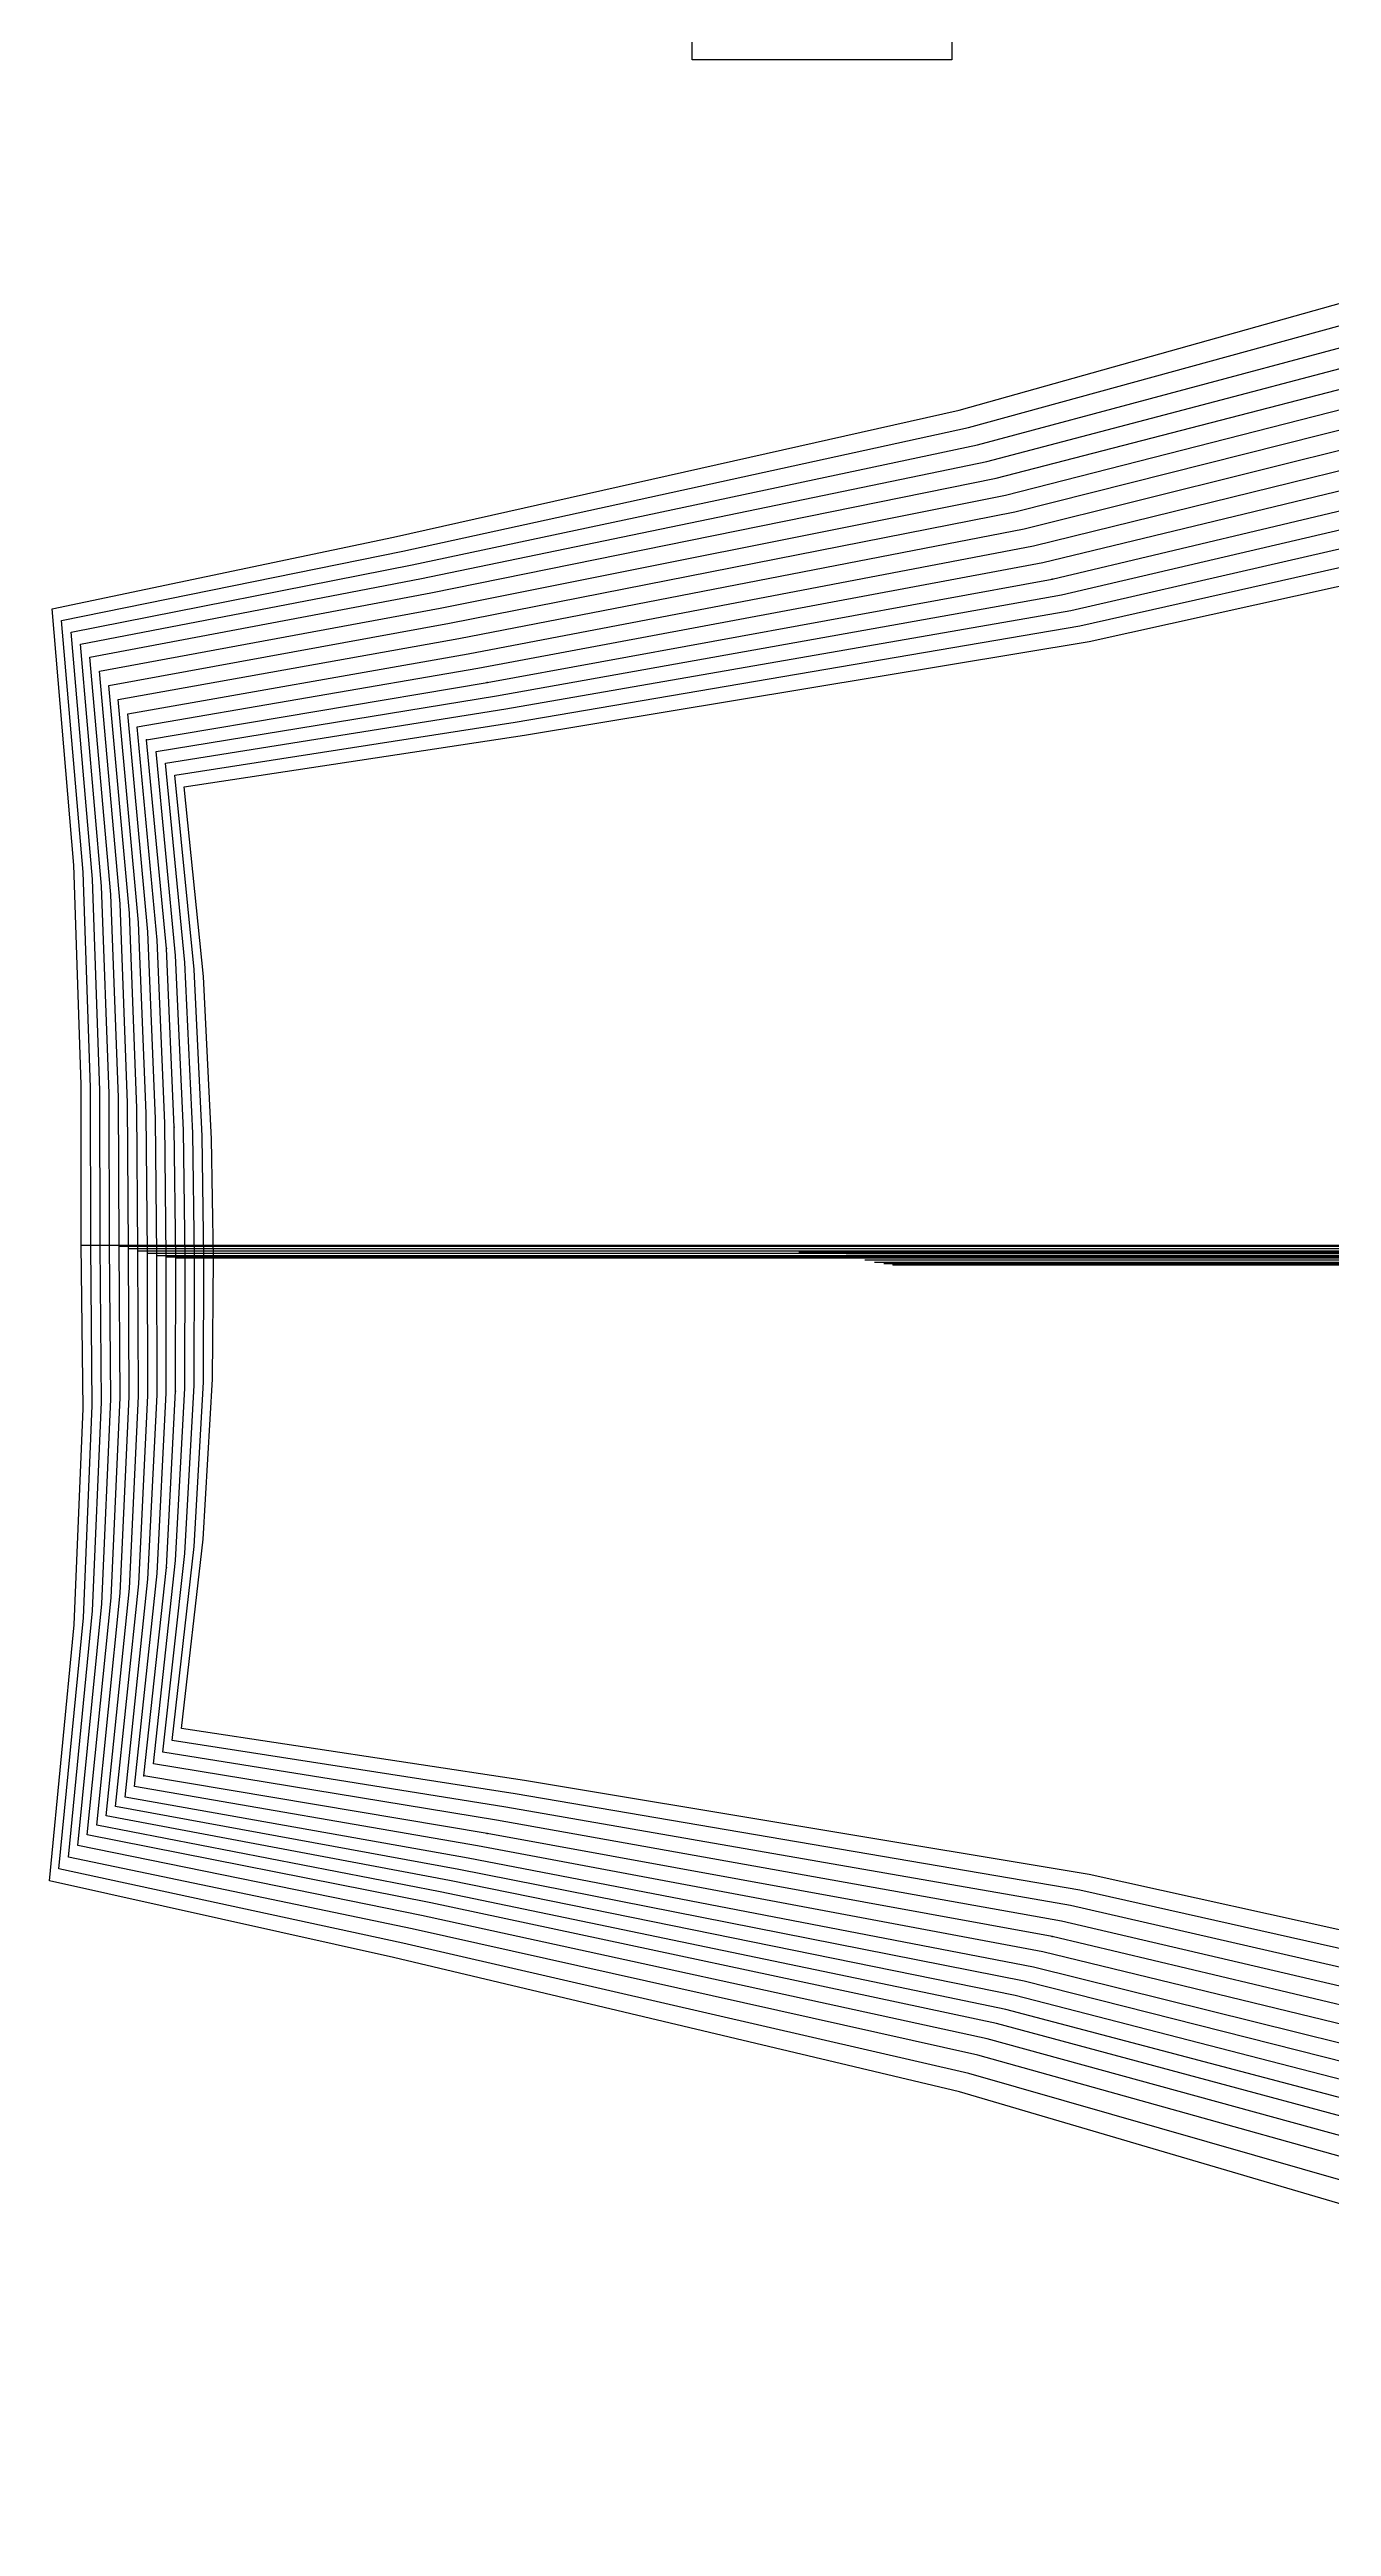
# Model space of a CAD drawing. Extents: x -839 to 1721, y -537 to 682.
# Drawn here: x 764 to 1036, y -536 to -11 of the extents above; entities that cross this region are included whole.
import ezdxf

# ---------------------------------------------------------------- set-up
doc = ezdxf.new("R2010")
doc.units = 0

# ---------------------------------------------------------------- blocks, each defined once
blk = doc.blocks.new('GMG1016S19-CO L 1_70')
at = {"layer": '1'}
for points in [[(900.6205, -13.6678), (900.6459, -0.4166), (900.9279, 12.8347), (901.3699, 23.0277), (902.0709, 33.2105), (902.8939, 40.3378), (903.8286, 47.4498), (904.8674, 54.5313), (906.0206, 61.59), (909.7696, 83.8785), (914.0546, 103.4492), (925.8402, 151.7955), (936.9248, 195.7756), (947.7604, 244.089), (953.4856, 271.1247)], [(953.4856, 271.1247), (1010.4298, 250.4517)], [(1010.4298, 250.4517), (1011.5271, 247.2767), (1014.6259, 234.658), (1016.7748, 214.2846), (1016.5995, 200.5661), (1014.504, 183.3652), (1008.1616, 155.8392)], [(1008.1616, 155.8392), (1005.4641, 155.4607), (997.1024, 152.616), (986.1093, 145.5471), (979.6933, 138.6079), (974.1104, 130.5281), (972.533, 127.7392), (971.8447, 126.52), (969.391, 122.1461), (966.7241, 116.5784), (966.7241, 116.5784), (961.0192, 97.4802), (955.896, 66.3677), (954.5676, 27.6276), (955.6649, 2.9312), (955.6649, -13.6678)], [(955.6649, -13.6678), (900.6205, -13.6678)]]:
    blk.add_lwpolyline(points, dxfattribs=at)
at = {"layer": '5'}
blk.add_line((924.2781, 106.7181), (977.4403, 106.7181), dxfattribs=at)
at = {"layer": '6'}
blk.add_line((955.6649, -13.6678), (900.6205, -13.6678), dxfattribs=at)
at = {"layer": '7'}
blk.add_line((924.2781, 106.7181), (977.4403, 106.7181), dxfattribs=at)
at = {"layer": '1'}
for s, p in [('SIZE: 70', (958.6976, 132.2833)), ('Piece Name: GMG1016S19-CO L 1', (958.6976, 128.7273))]:
    blk.add_text(s, height=0.25, dxfattribs=at).set_placement(p)
blk = doc.blocks.new('GMG1016S19-ST_42')
at = {"layer": '1'}
for points in [[(792.9855, -167.6578), (865.0834, -156.7231), (984.7606, -136.8324), (1106.6704, -109.9084), (1276.6091, -71.5315), (1296.1214, -67.0078)], [(792.4191, -367.1037), (797.0013, -327.0225), (798.9774, -293.0703), (799.1552, -267.4239), (798.7234, -242.2526), (797.0317, -207.8279), (792.9855, -167.6578)], [(1296.0173, -466.8368), (1276.8022, -462.7576), (1106.1116, -424.8125), (984.7479, -398.0206), (865.0707, -378.1273), (792.4191, -367.1037)]]:
    blk.add_lwpolyline(points, dxfattribs=at)
at = {"layer": '5'}
blk.add_line((951.2174, -268.8489), (1275.7811, -268.8489), dxfattribs=at)
at = {"layer": '7'}
blk.add_line((951.2174, -268.8489), (1275.7811, -268.8489), dxfattribs=at)
at = {"layer": '8'}
blk.add_lwpolyline([(799.1552, -267.429), (941.1666, -267.429), (1264.219, -267.429), (1429.1412, -267.4239)], dxfattribs=at)
blk = doc.blocks.new('GMG1016S19-ST_44')
at = {"layer": '1'}
for points in [[(790.9865, -165.1585), (863.0997, -153.9291), (982.7921, -133.5482), (1104.6918, -106.1136), (1274.6102, -67.0306), (1294.1224, -62.5095)], [(790.4201, -369.6031), (795.0454, -328.5135), (797.019, -293.7104), (797.1562, -267.4239), (796.7523, -241.6226), (795.0708, -206.3395), (790.9865, -165.1585)], [(1294.0183, -471.3377), (1274.8032, -467.2584), (1104.133, -428.6047), (982.7794, -401.3099), (863.0844, -380.9239), (790.4201, -369.6031)]]:
    blk.add_lwpolyline(points, dxfattribs=at)
at = {"layer": '5'}
blk.add_line((949.2184, -268.8489), (1273.7821, -268.8489), dxfattribs=at)
at = {"layer": '7'}
blk.add_line((949.2184, -268.8489), (1273.7821, -268.8489), dxfattribs=at)
at = {"layer": '8'}
blk.add_lwpolyline([(797.1562, -267.429), (940.0693, -267.429), (1265.1715, -267.429), (1431.1427, -267.4239)], dxfattribs=at)
blk = doc.blocks.new('GMG1016S19-ST_46')
at = {"layer": '1'}
for points in [[(788.985, -162.6591), (861.1109, -151.1351), (980.8211, -130.2589), (1102.7131, -102.3189), (1272.6086, -62.5272), (1292.1209, -58.006)], [(788.4186, -372.1024), (793.0947, -330.0045), (795.0556, -294.3505), (795.1547, -267.4239), (794.7787, -240.9953), (793.11, -204.846), (788.985, -162.6591)], [(1292.0168, -475.8386), (1272.8017, -471.7619), (1102.1543, -432.3995), (980.8084, -404.5992), (861.0982, -383.7204), (788.4186, -372.1024)]]:
    blk.add_lwpolyline(points, dxfattribs=at)
at = {"layer": '5'}
blk.add_line((947.2169, -268.8489), (1271.7806, -268.8489), dxfattribs=at)
at = {"layer": '7'}
blk.add_line((947.2169, -268.8489), (1271.7806, -268.8489), dxfattribs=at)
at = {"layer": '8'}
blk.add_lwpolyline([(795.1547, -267.429), (938.9695, -267.429), (1266.124, -267.429), (1433.1417, -267.4239)], dxfattribs=at)
blk = doc.blocks.new('GMG1016S19-ST_48')
at = {"layer": '1'}
for points in [[(786.986, -160.1598), (859.1271, -148.3411), (978.8525, -126.9721), (1100.7344, -98.5241), (1270.6097, -58.0264), (1290.1219, -53.5052)], [(786.4196, -374.6018), (791.1415, -331.4955), (793.0947, -294.9906), (793.1557, -267.4239), (792.8077, -240.3653), (791.1491, -203.3575), (786.986, -160.1598)], [(1290.0178, -480.3395), (1270.8027, -476.2602), (1100.1756, -436.1892), (978.8398, -407.8859), (859.1144, -386.5169), (786.4196, -374.6018)]]:
    blk.add_lwpolyline(points, dxfattribs=at)
at = {"layer": '5'}
blk.add_line((945.2179, -268.8489), (1269.7816, -268.8489), dxfattribs=at)
at = {"layer": '7'}
blk.add_line((945.2179, -268.8489), (1269.7816, -268.8489), dxfattribs=at)
at = {"layer": '8'}
blk.add_lwpolyline([(793.1557, -267.4265), (937.8722, -267.429), (1267.0765, -267.429), (1435.1432, -267.4239)], dxfattribs=at)
blk = doc.blocks.new('GMG1016S19-ST_50')
at = {"layer": '1'}
for points in [[(784.987, -157.6604), (857.1434, -145.542), (976.8866, -123.6828), (1098.7583, -94.7293), (1268.6107, -53.528), (1288.1229, -49.0043)], [(784.4206, -377.1012), (789.1907, -332.9864), (791.1364, -295.6307), (791.1567, -267.4239), (790.8392, -239.7354), (789.1907, -201.864), (784.987, -157.6604)], [(1288.0188, -484.8403), (1268.8037, -480.7611), (1098.1995, -439.9814), (976.8739, -411.1727), (857.1307, -389.3135), (784.4206, -377.1012)]]:
    blk.add_lwpolyline(points, dxfattribs=at)
at = {"layer": '2'}
for p in [(857.1434, -145.542), (784.987, -157.6604), (784.987, -157.6604), (789.1907, -201.864), (790.8392, -239.7354), (791.1567, -267.4239), (791.1567, -267.4239), (943.2189, -268.8489), (791.1364, -295.6307), (789.1907, -332.9864), (784.4206, -377.1012), (784.4206, -377.1012), (857.1307, -389.3135)]:
    blk.add_point(p, dxfattribs=at)
at = {"layer": '3'}
for p in [(976.8866, -123.6828), (936.7775, -267.4239), (976.8739, -411.1727)]:
    blk.add_point(p, dxfattribs=at)
at = {"layer": '5'}
blk.add_line((943.2189, -268.8489), (1267.7826, -268.8489), dxfattribs=at)
at = {"layer": '7'}
blk.add_line((943.2189, -268.8489), (1267.7826, -268.8489), dxfattribs=at)
at = {"layer": '8'}
blk.add_lwpolyline([(791.1567, -267.4239), (936.7775, -267.4239), (1268.0341, -267.4239), (1437.1447, -267.4239)], dxfattribs=at)
at = {"layer": '2'}
for s, p in [('# 3', (784.987, -157.6604)), ('# 3', (784.987, -157.6604)), ('# 2', (791.1567, -267.4239)), ('# 17', (791.1567, -267.4239)), ('# 1', (784.4206, -377.1012))]:
    blk.add_text(s, height=0.25, dxfattribs=at).set_placement(p)
at = {"layer": '8'}
blk.add_text('NM', height=0.25, dxfattribs=at).set_placement((791.1567, -267.4239))
blk = doc.blocks.new('GMG1016S19-ST_52')
at = {"layer": '1'}
for points in [[(782.9855, -154.9121), (855.1571, -142.4991), (974.9156, -120.1471), (1096.7771, -90.6882), (1266.6092, -48.7757), (1286.124, -44.2545)], [(782.4217, -379.3516), (787.2375, -334.231), (789.173, -296.0244), (789.1577, -267.175), (788.8682, -238.8591), (787.2273, -200.1267), (782.9855, -154.9121)], [(1286.0173, -489.5927), (1266.8022, -485.5134), (1096.226, -443.8498), (974.9105, -414.4112), (855.1469, -391.9373), (782.4217, -379.3516)]]:
    blk.add_lwpolyline(points, dxfattribs=at)
at = {"layer": '5'}
blk.add_line((941.2199, -268.6), (1265.7811, -268.6), dxfattribs=at)
at = {"layer": '7'}
blk.add_line((941.2199, -268.6), (1265.7811, -268.6), dxfattribs=at)
at = {"layer": '8'}
blk.add_lwpolyline([(789.1577, -267.1801), (935.6802, -267.1801), (1268.9866, -267.1776), (1439.1437, -267.175)], dxfattribs=at)
blk = doc.blocks.new('GMG1016S19-ST_54')
at = {"layer": '1'}
for points in [[(780.9865, -152.1613), (853.1708, -139.4537), (972.9445, -116.6064), (1094.7985, -86.642), (1264.6102, -44.0259), (1284.1225, -39.5047)], [(780.4201, -381.5995), (785.2817, -335.4706), (787.2121, -296.413), (787.1562, -266.9236), (786.8946, -237.9777), (785.2664, -198.3842), (780.9865, -152.1613)], [(1284.0183, -494.3425), (1264.8032, -490.2632), (1094.2524, -447.7131), (972.9496, -417.6446), (853.1657, -394.556), (780.4201, -381.5995)]]:
    blk.add_lwpolyline(points, dxfattribs=at)
at = {"layer": '5'}
blk.add_line((939.2184, -268.3485), (1263.7821, -268.3485), dxfattribs=at)
at = {"layer": '7'}
blk.add_line((939.2184, -268.3485), (1263.7821, -268.3485), dxfattribs=at)
at = {"layer": '8'}
blk.add_lwpolyline([(787.1562, -266.9337), (934.5803, -266.9337), (1269.9391, -266.9287), (1441.1453, -266.9236)], dxfattribs=at)
blk = doc.blocks.new('GMG1016S19-ST_56')
at = {"layer": '1'}
for points in [[(778.985, -149.1616), (851.1794, -136.2329), (970.9659, -113.0173), (1092.8122, -82.672), (1262.6086, -39.5224), (1282.1209, -35.0012)], [(778.4186, -383.5985), (783.3284, -336.4611), (785.2487, -296.5527), (785.1547, -266.4232), (784.921, -236.85), (783.3056, -196.3954), (778.985, -149.1616)], [(1282.0168, -498.8433), (1262.8017, -494.7641), (1092.2762, -451.3301), (970.9862, -420.6317), (851.1794, -396.9284), (778.4186, -383.5985)]]:
    blk.add_lwpolyline(points, dxfattribs=at)
at = {"layer": '5'}
blk.add_line((937.2169, -267.8481), (1261.7806, -267.8481), dxfattribs=at)
at = {"layer": '7'}
blk.add_line((937.2169, -267.8481), (1261.7806, -267.8481), dxfattribs=at)
at = {"layer": '8'}
blk.add_lwpolyline([(785.1547, -266.4334), (933.4805, -266.4334), (1270.8916, -266.4283), (1443.1442, -266.4232)], dxfattribs=at)
blk = doc.blocks.new('GMG1016S19-ST_58')
at = {"layer": '1'}
for points in [[(776.986, -146.1618), (849.1906, -133.0097), (968.9923, -109.4258), (1090.831, -78.6994), (1260.6097, -35.0216), (1280.122, -30.5004)], [(776.4196, -385.5974), (781.3752, -337.4518), (783.2903, -296.6924), (783.1557, -265.9228), (782.95, -235.7197), (781.3447, -194.4015), (776.986, -146.1618)], [(1280.0178, -503.3442), (1260.8027, -499.265), (1090.3052, -454.9445), (969.0253, -423.6162), (849.2008, -399.2982), (776.4196, -385.5974)]]:
    blk.add_lwpolyline(points, dxfattribs=at)
at = {"layer": '5'}
blk.add_line((935.2179, -267.3478), (1259.7816, -267.3478), dxfattribs=at)
at = {"layer": '7'}
blk.add_line((935.2179, -267.3478), (1259.7816, -267.3478), dxfattribs=at)
at = {"layer": '8'}
blk.add_lwpolyline([(783.1557, -265.933), (932.3832, -265.933), (1271.8441, -265.9279), (1445.1457, -265.9228)], dxfattribs=at)
blk = doc.blocks.new('GMG1016S19-ST_60')
at = {"layer": '1'}
for points in [[(774.9845, -143.1621), (847.1993, -129.789), (967.0136, -105.8368), (1088.8447, -74.7294), (1258.6082, -30.5232), (1278.1204, -25.9995)], [(774.4181, -387.5964), (779.4219, -338.4423), (781.3269, -296.8321), (781.1542, -265.4224), (780.9764, -234.5919), (779.3813, -192.4101), (774.9845, -143.1621)], [(1278.0163, -507.8451), (1258.8012, -503.7659), (1088.3342, -458.5589), (967.0644, -426.6032), (847.217, -401.6706), (774.4181, -387.5964)]]:
    blk.add_lwpolyline(points, dxfattribs=at)
at = {"layer": '5'}
blk.add_line((933.2164, -266.8474), (1257.7801, -266.8474), dxfattribs=at)
at = {"layer": '7'}
blk.add_line((933.2164, -266.8474), (1257.7801, -266.8474), dxfattribs=at)
at = {"layer": '8'}
blk.add_lwpolyline([(781.1542, -265.4326), (931.2834, -265.4326), (1272.7966, -265.4275), (1447.1447, -265.4224)], dxfattribs=at)
blk = doc.blocks.new('GMG1016S19-ST_62')
at = {"layer": '1'}
for points in [[(772.9855, -140.1649), (845.2105, -126.5683), (965.0375, -102.2452), (1086.861, -70.7568), (1256.6092, -26.0223), (1276.1215, -21.5011)], [(772.4191, -389.598), (777.4687, -339.4355), (779.366, -296.9743), (779.1552, -264.9246), (779.0054, -233.4641), (777.4229, -190.4213), (772.9855, -140.1649)], [(1276.0173, -512.346), (1256.8022, -508.2693), (1086.3581, -462.1734), (965.1035, -429.5903), (845.2359, -404.0404), (772.4191, -389.598)]]:
    blk.add_lwpolyline(points, dxfattribs=at)
at = {"layer": '5'}
blk.add_line((931.2174, -266.3495), (1255.7811, -266.3495), dxfattribs=at)
at = {"layer": '7'}
blk.add_line((931.2174, -266.3495), (1255.7811, -266.3495), dxfattribs=at)
at = {"layer": '8'}
blk.add_lwpolyline([(779.1552, -264.9348), (930.1862, -264.9348), (1273.7516, -264.9297), (1449.1463, -264.9246)], dxfattribs=at)
blk = doc.blocks.new('GMG1016S19-ST_64')
at = {"layer": '1'}
for points in [[(770.984, -137.4141), (843.2242, -123.5228), (963.0665, -98.707), (1084.8823, -66.7157), (1254.6076, -21.27), (1274.1199, -16.7488)], [(770.4176, -391.8458), (775.5128, -340.675), (777.4052, -297.3629), (777.1537, -264.6731), (777.0318, -232.5828), (775.4595, -188.6789), (770.984, -137.4141)], [(1274.0158, -517.0983), (1254.8007, -513.0191), (1084.387, -466.0418), (963.1401, -432.8262), (843.2521, -406.6642), (770.4176, -391.8458)]]:
    blk.add_lwpolyline(points, dxfattribs=at)
at = {"layer": '5'}
blk.add_line((929.2159, -266.0981), (1253.7796, -266.0981), dxfattribs=at)
at = {"layer": '7'}
blk.add_line((929.2159, -266.0981), (1253.7796, -266.0981), dxfattribs=at)
at = {"layer": '8'}
blk.add_lwpolyline([(777.1537, -264.6833), (929.0863, -264.6833), (1274.7016, -264.6782), (1451.1452, -264.6731)], dxfattribs=at)
blk = doc.blocks.new('GMG1016S19-ST_66')
at = {"layer": '1'}
for points in [[(768.9851, -134.9147), (841.243, -120.6551), (961.1056, -95.2246), (1082.9087, -62.5984), (1252.6087, -16.2688), (1272.121, -11.7476)], [(768.4186, -394.3452), (773.5621, -342.166), (775.4443, -298.003), (775.1547, -264.6731), (775.0607, -231.9554), (773.4986, -187.1904), (768.9851, -134.9147)], [(1272.0168, -522.0996), (1252.8017, -518.0204), (1082.4109, -470.1566), (961.1792, -436.3111), (841.2709, -409.5344), (768.4186, -394.3452)]]:
    blk.add_lwpolyline(points, dxfattribs=at)
at = {"layer": '5'}
blk.add_line((927.2169, -266.0981), (1251.7806, -266.0981), dxfattribs=at)
at = {"layer": '7'}
blk.add_line((927.2169, -266.0981), (1251.7806, -266.0981), dxfattribs=at)
at = {"layer": '8'}
blk.add_lwpolyline([(775.1547, -264.6833), (927.9891, -264.6833), (1275.6566, -264.6782), (1453.1468, -264.6731)], dxfattribs=at)
blk = doc.blocks.new('GMG1016S19-ST_68')
at = {"layer": '1'}
for points in [[(766.9835, -132.4153), (839.2618, -117.7113), (959.1523, -91.5442), (1080.9428, -58.1584), (1250.6097, -9.2685), (1270.122, -4.7473)], [(766.4197, -396.8446), (771.6063, -343.657), (773.4809, -298.6456), (773.1557, -264.6731), (773.0871, -231.3255), (771.5377, -185.6995), (766.9835, -132.4153)], [(1270.0178, -529.0998), (1250.8027, -525.0206), (1080.4475, -474.9191), (959.231, -440.1922), (839.2948, -412.5545), (766.4197, -396.8446)]]:
    blk.add_lwpolyline(points, dxfattribs=at)
at = {"layer": '5'}
blk.add_line((925.2179, -266.0981), (1249.7816, -266.0981), dxfattribs=at)
at = {"layer": '7'}
blk.add_line((925.2179, -266.0981), (1249.7816, -266.0981), dxfattribs=at)
at = {"layer": '8'}
blk.add_lwpolyline([(773.1557, -264.6833), (926.8892, -264.6833), (1276.6091, -264.6782), (1455.1457, -264.6731)], dxfattribs=at)
blk = doc.blocks.new('GMG1016S19-ST_70')
at = {"layer": '1'}
for points in [[(764.9846, -129.916), (837.2856, -114.7674), (957.1965, -87.8612), (1078.9717, -53.716), (1248.6082, -2.2683), (1268.1204, 2.253)], [(764.4181, -399.3439), (769.6556, -345.1479), (771.5225, -299.2857), (771.1542, -264.6731), (771.1161, -230.6981), (769.5769, -184.2085), (764.9846, -129.916)], [(1268.0163, -536.1001), (1248.8012, -532.0208), (1078.4866, -479.6791), (957.288, -444.0708), (837.3187, -415.5745), (764.4181, -399.3439)]]:
    blk.add_lwpolyline(points, dxfattribs=at)
at = {"layer": '5'}
blk.add_line((923.2164, -266.0981), (1247.7801, -266.0981), dxfattribs=at)
at = {"layer": '7'}
blk.add_line((923.2164, -266.0981), (1247.7801, -266.0981), dxfattribs=at)
at = {"layer": '8'}
blk.add_lwpolyline([(771.1542, -264.6833), (925.792, -264.6833), (1277.5616, -264.6782), (1457.1473, -264.6731)], dxfattribs=at)

msp = doc.modelspace()

# ---------------------------------------------------------------- block references
at = {"layer": '1'}
for name in ['GMG1016S19-CO L 1_70', 'GMG1016S19-ST_70', 'GMG1016S19-ST_68', 'GMG1016S19-ST_66', 'GMG1016S19-ST_64', 'GMG1016S19-ST_62', 'GMG1016S19-ST_60', 'GMG1016S19-ST_58', 'GMG1016S19-ST_56', 'GMG1016S19-ST_54', 'GMG1016S19-ST_52', 'GMG1016S19-ST_50', 'GMG1016S19-ST_48', 'GMG1016S19-ST_46', 'GMG1016S19-ST_44', 'GMG1016S19-ST_42']:
    msp.add_blockref(name, (0, 0), dxfattribs=at)

doc.saveas('drawing.dxf')
